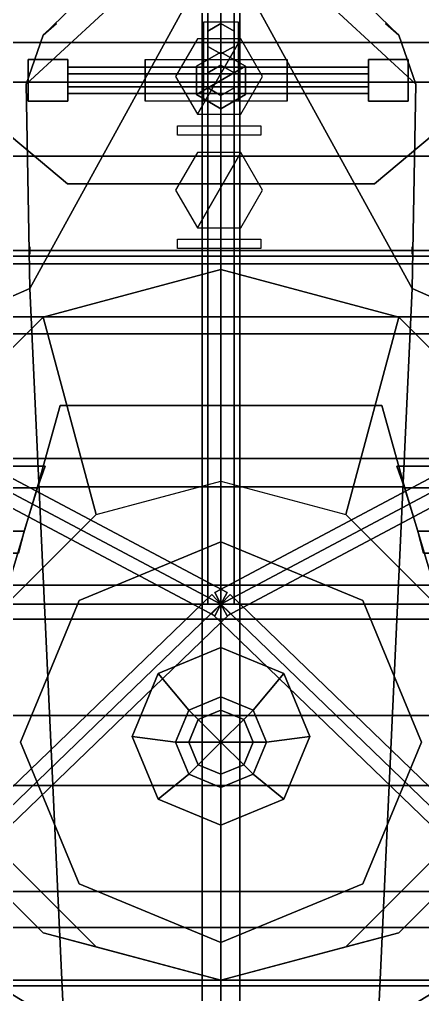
# Model space of a CAD drawing. Header units: millimetres. Extents: x -15 to 15, y -108 to 101.
# Drawn here: x -1.06 to 1.07, y 39.84 to 44.99 of the extents above; entities that cross this region are included whole.
import ezdxf

# ---------------------------------------------------------------- set-up
doc = ezdxf.new("R2010")
doc.units = ezdxf.units.MM
for name, color, linetype in [('citadelle', 3, 'Continuous'), ('platforms', 6, 'Continuous'), ('railings', 6, 'Continuous'), ('railings_mirrored', 6, 'Continuous'), ('rangefinders', 2, 'Continuous'), ('superstructure', 4, 'Continuous')]:
    doc.layers.add(name, color=color, linetype=linetype)

msp = doc.modelspace()

# ---------------------------------------------------------------- linework, layer by layer
for points in [[(-2.64, 49.67, -9.42), (-1.03, 49.67, -9.51), (-1.23, 43.74, -9.51), (-3.31, 43.74, -9.42)], [(-1.03, 49.67, -9.51), (0, 49.67, -9.55), (0, 43.74, -9.55), (-1.23, 43.74, -9.51)], [(1.23, 43.74, -9.51), (0, 43.74, -9.55), (0, 49.67, -9.55), (1.03, 49.67, -9.51)], [(3.31, 43.74, -9.42), (1.23, 43.74, -9.51), (1.03, 49.67, -9.51), (2.64, 49.67, -9.42)], [(-1.23, 43.74, -9.51), (0, 43.74, -9.55), (0, 37.87, -9.55), (-2.01, 37.87, -9.51)], [(2.01, 37.87, -9.51), (0, 37.87, -9.55), (0, 43.74, -9.55), (1.23, 43.74, -9.51)]]:
    msp.add_3dface(points)
at = {"layer": 'citadelle'}
for points in [[(9.78, 47.5, 4.59), (-9.78, 47.5, 4.59), (-10.26, 43.33, 4.59), (10.26, 43.33, 4.59)], [(10.26, 43.33, 4.59), (-10.26, 43.33, 4.59), (-10.78, 37.85, 4.59), (10.78, 37.85, 4.59)]]:
    msp.add_3dface(points, dxfattribs=at)
at = {"layer": 'platforms'}
for points in [[(0, 41.9, 27.21), (-0.07, 41.9, 27.28), (-0.07, 51.4, 27.28), (0, 51.4, 27.21)], [(-0.07, 41.9, 27.28), (0, 41.9, 27.35), (0, 51.4, 27.35), (-0.07, 51.4, 27.28)], [(0, 41.9, 27.35), (0.07, 41.9, 27.28), (0.07, 51.4, 27.28), (0, 51.4, 27.35)], [(0.07, 41.9, 27.28), (0, 41.9, 27.21), (0, 51.4, 27.21), (0.07, 51.4, 27.28)], [(-4.7, 46.74, 8.67), (-4.7, 38.46, 8.67), (4.7, 38.46, 8.67), (4.7, 46.74, 8.67)], [(4.7, 46.74, 8.45), (4.7, 38.46, 8.45), (-4.7, 38.46, 8.45), (-4.7, 46.74, 8.45)], [(0, 46.73, 27.2), (0, 38.15, 27.2), (-2.05, 38.15, 27.2), (-2.05, 45.12, 27.2)], [(-2.05, 38.15, 27.35), (0, 38.15, 27.35), (0, 46.73, 27.35), (-2.05, 45.12, 27.35)], [(0, 46.73, 27.35), (0, 38.15, 27.35), (2.05, 38.15, 27.35), (2.05, 45.12, 27.35)], [(2.05, 38.15, 27.2), (0, 38.15, 27.2), (0, 46.73, 27.2), (2.05, 45.12, 27.2)], [(0.0329, 41.9618, 27.28), (0, 41.9, 27.21), (-8.388, 46.36, 27.21), (-8.3551, 46.4218, 27.28)], [(0, 41.9, 27.35), (0.0329, 41.9618, 27.28), (-8.3551, 46.4218, 27.28), (-8.388, 46.36, 27.35)], [(-0.0329, 41.9618, 27.28), (0, 41.9, 27.35), (8.388, 46.36, 27.35), (8.3551, 46.4218, 27.28)], [(0, 41.9, 27.21), (-0.0329, 41.9618, 27.28), (8.3551, 46.4218, 27.28), (8.388, 46.36, 27.21)], [(-0.0329, 41.8382, 27.28), (0, 41.9, 27.35), (-8.388, 46.36, 27.35), (-8.4209, 46.2982, 27.28)], [(0, 41.9, 27.21), (-0.0329, 41.8382, 27.28), (-8.4209, 46.2982, 27.28), (-8.388, 46.36, 27.21)], [(0.0329, 41.8382, 27.28), (0, 41.9, 27.21), (8.388, 46.36, 27.21), (8.4209, 46.2982, 27.28)], [(0, 41.9, 27.35), (0.0329, 41.8382, 27.28), (8.4209, 46.2982, 27.28), (8.388, 46.36, 27.35)], [(0, 45.41, 19.55), (-1.01, 43.57, 19.55), (-1.03, 44.65, 19.55), (-0.22, 45.4, 19.55)], [(-0.22, 45.4, 19.77), (-1.03, 44.65, 19.77), (-1.01, 43.57, 19.77), (0, 45.41, 19.77)], [(-0.22, 45.4, 19.55), (-1.03, 44.65, 19.55), (-0.94, 44.91, 19.55), (-0.59, 45.25, 19.55)], [(-0.59, 45.25, 19.77), (-0.94, 44.91, 19.77), (-1.03, 44.65, 19.77), (-0.22, 45.4, 19.77)], [(0, 45.41, 19.55), (0, 37.9334, 19.55), (-0.75, 37.9334, 19.55), (-1.01, 43.57, 19.55)], [(-1.01, 43.57, 19.77), (-0.75, 37.9334, 19.77), (0, 37.9334, 19.77), (0, 45.41, 19.77)], [(1.01, 43.57, 19.55), (0.75, 37.9334, 19.55), (0, 37.9334, 19.55), (0, 45.41, 19.55)], [(0, 45.41, 19.77), (0, 37.9334, 19.77), (0.75, 37.9334, 19.77), (1.01, 43.57, 19.77)], [(0, 45.41, 19.77), (1.01, 43.57, 19.77), (1.03, 44.65, 19.77), (0.22, 45.4, 19.77)], [(0.22, 45.4, 19.55), (1.03, 44.65, 19.55), (1.01, 43.57, 19.55), (0, 45.41, 19.55)], [(0.22, 45.4, 19.77), (1.03, 44.65, 19.77), (0.94, 44.91, 19.77), (0.59, 45.25, 19.77)], [(0.59, 45.25, 19.55), (0.94, 44.91, 19.55), (1.03, 44.65, 19.55), (0.22, 45.4, 19.55)], [(-0.59, 45.25, 19.55), (-0.94, 44.91, 19.55), (-0.94, 44.91, 19.77), (-0.59, 45.25, 19.77)], [(-0.1, 43.77, 19.06), (-0.1, 39.59, 19.06), (-0.1, 39.59, 19.55), (-0.1, 45.25, 19.55)], [(0.1, 45.25, 19.55), (0.1, 43.77, 19.06), (-0.1, 43.77, 19.06), (-0.1, 45.25, 19.55)], [(0.1, 39.59, 19.55), (0.1, 39.59, 19.06), (0.1, 43.77, 19.06), (0.1, 45.25, 19.55)], [(0.59, 45.25, 19.77), (0.94, 44.91, 19.77), (0.94, 44.91, 19.55), (0.59, 45.25, 19.55)], [(-4.1, 44.27, 15.53), (4.1, 44.27, 15.53), (4.45, 45.13, 15.53), (-4.45, 45.13, 15.53)], [(1.41, 44.87, 23.83), (1.41, 40.19, 23.83), (-1.41, 40.19, 23.83), (-1.41, 44.87, 23.83)], [(-1.41, 40.19, 23.98), (1.41, 40.19, 23.98), (1.41, 44.87, 23.98), (-1.41, 44.87, 23.98)], [(-1.41, 44.87, 23.98), (1.41, 44.87, 23.98), (1.41, 44.87, 23.83), (-1.41, 44.87, 23.83)], [(-0.94, 44.91, 19.77), (-0.94, 44.91, 19.55), (-1.03, 44.65, 19.55), (-1.03, 44.65, 19.77)], [(0.94, 44.91, 19.55), (0.94, 44.91, 19.77), (1.03, 44.65, 19.77), (1.03, 44.65, 19.55)], [(-4.7, 44.66, 10.78), (-4.7, 38.74, 10.78), (4.7, 38.74, 10.78), (4.7, 44.66, 10.78)], [(4.7, 44.66, 10.78), (4.7, 44.66, 10.56), (-4.7, 44.66, 10.56), (-4.7, 44.66, 10.78)], [(4.7, 44.66, 10.56), (4.7, 38.74, 10.56), (-4.7, 38.74, 10.56), (-4.7, 44.66, 10.56)], [(-4.7, 44.66, 12.89), (-4.7, 38.43, 12.89), (4.7, 38.43, 12.89), (4.7, 44.66, 12.89)], [(4.7, 44.66, 12.89), (4.7, 44.66, 12.67), (-4.7, 44.66, 12.67), (-4.7, 44.66, 12.89)], [(4.7, 44.66, 12.67), (4.7, 38.43, 12.67), (-4.7, 38.43, 12.67), (-4.7, 44.66, 12.67)], [(-4.7, 44.66, 15.03), (-4.7, 37.45, 15.03), (4.7, 37.45, 15.03), (4.7, 44.66, 15.03)], [(4.7, 44.66, 14.81), (4.7, 37.45, 14.81), (-4.7, 37.45, 14.81), (-4.7, 44.66, 14.81)], [(4.2987, 44.66, 14.81), (4.14, 44.27, 14.81), (-4.14, 44.27, 14.81), (-4.2987, 44.66, 14.81)], [(-1.03, 44.65, 19.77), (-1.03, 44.65, 19.55), (-1.01, 43.57, 19.55), (-1.01, 43.57, 19.77)], [(1.03, 44.65, 19.55), (1.03, 44.65, 19.77), (1.01, 43.57, 19.77), (1.01, 43.57, 19.55)], [(4.14, 44.27, 14.81), (3.5, 43.7, 14.81), (-3.5, 43.7, 14.81), (-4.14, 44.27, 14.81)], [(-3.5, 43.74, 15.53), (3.5, 43.74, 15.53), (4.1, 44.27, 15.53), (-4.1, 44.27, 15.53)], [(-2.71, 43.42, 15.53), (2.71, 43.42, 15.53), (3.5, 43.74, 15.53), (-3.5, 43.74, 15.53)], [(0.1, 43.77, 19.06), (0.1, 42, 19.06), (-0.1, 42, 19.06), (-0.1, 43.77, 19.06)], [(3.5, 43.7, 14.81), (2.71, 43.42, 14.81), (-2.71, 43.42, 14.81), (-3.5, 43.7, 14.81)], [(-1.01, 43.57, 19.55), (-0.75, 37.9334, 19.55), (-3.3, 38.82, 19.55), (-3.3, 42.56, 19.55)], [(-1.01, 43.57, 19.77), (-1.01, 43.57, 19.55), (-3.3, 42.56, 19.55), (-3.3, 42.56, 19.77)], [(-3.3, 42.56, 19.77), (-3.3, 38.82, 19.77), (-0.75, 37.9334, 19.77), (-1.01, 43.57, 19.77)], [(1.01, 43.57, 19.77), (0.75, 37.9334, 19.77), (3.3, 38.82, 19.77), (3.3, 42.56, 19.77)], [(3.3, 42.56, 19.55), (3.3, 38.82, 19.55), (0.75, 37.9334, 19.55), (1.01, 43.57, 19.55)], [(1.01, 43.57, 19.55), (1.01, 43.57, 19.77), (3.3, 42.56, 19.77), (3.3, 42.56, 19.55)], [(-2.71, 43.42, 14.81), (2.71, 43.42, 14.81), (2.71, 43.42, 15.53), (-2.71, 43.42, 15.53)], [(3.29, 42, 18.92), (3.29, 38.16, 18.92), (-3.29, 38.16, 18.92), (-3.29, 42, 18.92)], [(-3.29, 42, 19.06), (-3.29, 38.16, 19.06), (3.29, 38.16, 19.06), (3.29, 42, 19.06)], [(3.29, 42, 18.92), (-3.29, 42, 18.92), (-3.29, 42, 19.06), (3.29, 42, 19.06)], [(-0.0486, 41.9504, 27.28), (0, 41.9, 27.21), (-6.8337, 35.3007, 27.21), (-6.8824, 35.3511, 27.28)], [(0, 41.9, 27.35), (-0.0486, 41.9504, 27.28), (-6.8824, 35.3511, 27.28), (-6.8337, 35.3007, 27.35)], [(0.0486, 41.9504, 27.28), (0, 41.9, 27.35), (6.8337, 35.3007, 27.35), (6.8824, 35.3511, 27.28)], [(0, 41.9, 27.21), (0.0486, 41.9504, 27.28), (6.8824, 35.3511, 27.28), (6.8337, 35.3007, 27.21)], [(0.0486, 41.8496, 27.28), (0, 41.9, 27.35), (-6.8337, 35.3007, 27.35), (-6.7851, 35.2504, 27.28)], [(0, 41.9, 27.21), (0.0486, 41.8496, 27.28), (-6.7851, 35.2504, 27.28), (-6.8337, 35.3007, 27.21)], [(-0.0486, 41.8496, 27.28), (0, 41.9, 27.21), (6.8337, 35.3007, 27.21), (6.7851, 35.2504, 27.28)], [(0, 41.9, 27.35), (-0.0486, 41.8496, 27.28), (6.7851, 35.2504, 27.28), (6.8337, 35.3007, 27.35)], [(-4.7, 41.31, 17.08), (-4.7, 35.81, 17.08), (4.7, 35.81, 17.08), (4.7, 41.31, 17.08)], [(4.7, 41.31, 17.08), (4.7, 41.31, 16.86), (-4.7, 41.31, 16.86), (-4.7, 41.31, 17.08)], [(4.7, 41.31, 16.86), (4.7, 35.81, 16.86), (-4.7, 35.81, 16.86), (-4.7, 41.31, 16.86)], [(-1.41, 40.19, 23.83), (1.41, 40.19, 23.83), (1.41, 40.19, 23.98), (-1.41, 40.19, 23.98)]]:
    msp.add_3dface(points, dxfattribs=at)
at = {"layer": 'railings'}
for points in [[(-0.94, 44.91, 20.81), (-0.59, 45.25, 20.81), (-0.59, 45.25, 20.74), (-0.94, 44.91, 20.74)], [(-0.94, 44.91, 20.74), (-0.59, 45.25, 20.74), (-0.59, 45.25, 20.81), (-0.94, 44.91, 20.81)], [(-0.94, 44.91, 20.34), (-0.59, 45.25, 20.34), (-0.59, 45.25, 20.41), (-0.94, 44.91, 20.41)], [(-0.94, 44.91, 20.41), (-0.59, 45.25, 20.41), (-0.59, 45.25, 20.34), (-0.94, 44.91, 20.34)], [(-0.94, 44.91, 20.11), (-0.59, 45.25, 20.11), (-0.59, 45.25, 20.04), (-0.94, 44.91, 20.04)], [(-0.94, 44.91, 20.04), (-0.59, 45.25, 20.04), (-0.59, 45.25, 20.11), (-0.94, 44.91, 20.11)], [(-0.87, 44.97, 19.77), (-0.87, 44.97, 20.74), (-0.94, 44.91, 20.74), (-0.94, 44.91, 19.77)], [(-0.94, 44.91, 19.77), (-0.94, 44.91, 20.74), (-0.87, 44.97, 20.74), (-0.87, 44.97, 19.77)], [(-1.03, 44.65, 20.74), (-0.94, 44.91, 20.74), (-0.94, 44.91, 20.81), (-1.03, 44.65, 20.81)], [(-1.03, 44.65, 20.81), (-0.94, 44.91, 20.81), (-0.94, 44.91, 20.74), (-1.03, 44.65, 20.74)], [(-1.03, 44.65, 20.41), (-0.94, 44.91, 20.41), (-0.94, 44.91, 20.34), (-1.03, 44.65, 20.34)], [(-1.03, 44.65, 20.34), (-0.94, 44.91, 20.34), (-0.94, 44.91, 20.41), (-1.03, 44.65, 20.41)], [(-1.03, 44.65, 20.04), (-0.94, 44.91, 20.04), (-0.94, 44.91, 20.11), (-1.03, 44.65, 20.11)], [(-1.03, 44.65, 20.11), (-0.94, 44.91, 20.11), (-0.94, 44.91, 20.04), (-1.03, 44.65, 20.04)], [(-1.01, 43.57, 20.81), (-1.03, 44.65, 20.81), (-1.03, 44.65, 20.74), (-1.01, 43.57, 20.74)], [(-1.01, 43.57, 20.74), (-1.03, 44.65, 20.74), (-1.03, 44.65, 20.81), (-1.01, 43.57, 20.81)], [(-1.03, 44.61, 19.77), (-1.03, 44.61, 20.74), (-1.03, 44.65, 20.74), (-1.03, 44.65, 19.77)], [(-1.03, 44.65, 19.77), (-1.03, 44.65, 20.74), (-1.03, 44.61, 20.74), (-1.03, 44.61, 19.77)], [(-1.01, 43.57, 20.34), (-1.03, 44.65, 20.34), (-1.03, 44.65, 20.41), (-1.01, 43.57, 20.41)], [(-1.01, 43.57, 20.41), (-1.03, 44.65, 20.41), (-1.03, 44.65, 20.34), (-1.01, 43.57, 20.34)], [(-1.01, 43.57, 20.11), (-1.03, 44.65, 20.11), (-1.03, 44.65, 20.04), (-1.01, 43.57, 20.04)], [(-1.01, 43.57, 20.04), (-1.03, 44.65, 20.04), (-1.03, 44.65, 20.11), (-1.01, 43.57, 20.11)], [(-1.01, 43.79, 19.77), (-1.01, 43.79, 20.74), (-1.01, 43.75, 20.74), (-1.01, 43.75, 19.77)], [(-1.01, 43.75, 19.77), (-1.01, 43.75, 20.74), (-1.01, 43.79, 20.74), (-1.01, 43.79, 19.77)], [(-3.3, 42.56, 20.74), (-1.01, 43.57, 20.74), (-1.01, 43.57, 20.81), (-3.3, 42.56, 20.81)], [(-3.3, 42.56, 20.81), (-1.01, 43.57, 20.81), (-1.01, 43.57, 20.74), (-3.3, 42.56, 20.74)], [(-3.3, 42.56, 20.41), (-1.01, 43.57, 20.41), (-1.01, 43.57, 20.34), (-3.3, 42.56, 20.34)], [(-3.3, 42.56, 20.34), (-1.01, 43.57, 20.34), (-1.01, 43.57, 20.41), (-3.3, 42.56, 20.41)], [(-3.3, 42.56, 20.04), (-1.01, 43.57, 20.04), (-1.01, 43.57, 20.11), (-3.3, 42.56, 20.11)], [(-3.3, 42.56, 20.11), (-1.01, 43.57, 20.11), (-1.01, 43.57, 20.04), (-3.3, 42.56, 20.04)], [(1.41, 40.19, 24.32), (-1.41, 40.19, 24.32), (-1.41, 40.19, 24.25), (1.41, 40.19, 24.25)], [(1.41, 40.19, 24.25), (-1.41, 40.19, 24.25), (-1.41, 40.19, 24.32), (1.41, 40.19, 24.32)], [(1.41, 40.19, 24.58), (-1.41, 40.19, 24.58), (-1.41, 40.19, 24.65), (1.41, 40.19, 24.65)], [(1.41, 40.19, 24.65), (-1.41, 40.19, 24.65), (-1.41, 40.19, 24.58), (1.41, 40.19, 24.58)], [(1.41, 40.19, 25.02), (-1.41, 40.19, 25.02), (-1.41, 40.19, 24.95), (1.41, 40.19, 24.95)], [(1.41, 40.19, 24.95), (-1.41, 40.19, 24.95), (-1.41, 40.19, 25.02), (1.41, 40.19, 25.02)]]:
    msp.add_3dface(points, dxfattribs=at)
at = {"layer": 'railings_mirrored'}
for points in [[(0.94, 44.91, 20.04), (0.59, 45.25, 20.04), (0.59, 45.25, 20.11), (0.94, 44.91, 20.11)], [(0.94, 44.91, 20.11), (0.59, 45.25, 20.11), (0.59, 45.25, 20.04), (0.94, 44.91, 20.04)], [(0.94, 44.91, 20.41), (0.59, 45.25, 20.41), (0.59, 45.25, 20.34), (0.94, 44.91, 20.34)], [(0.94, 44.91, 20.34), (0.59, 45.25, 20.34), (0.59, 45.25, 20.41), (0.94, 44.91, 20.41)], [(0.94, 44.91, 20.74), (0.59, 45.25, 20.74), (0.59, 45.25, 20.81), (0.94, 44.91, 20.81)], [(0.94, 44.91, 20.81), (0.59, 45.25, 20.81), (0.59, 45.25, 20.74), (0.94, 44.91, 20.74)], [(0.94, 44.91, 19.77), (0.94, 44.91, 20.74), (0.87, 44.97, 20.74), (0.87, 44.97, 19.77)], [(0.87, 44.97, 19.77), (0.87, 44.97, 20.74), (0.94, 44.91, 20.74), (0.94, 44.91, 19.77)], [(1.03, 44.65, 20.11), (0.94, 44.91, 20.11), (0.94, 44.91, 20.04), (1.03, 44.65, 20.04)], [(1.03, 44.65, 20.04), (0.94, 44.91, 20.04), (0.94, 44.91, 20.11), (1.03, 44.65, 20.11)], [(1.03, 44.65, 20.34), (0.94, 44.91, 20.34), (0.94, 44.91, 20.41), (1.03, 44.65, 20.41)], [(1.03, 44.65, 20.41), (0.94, 44.91, 20.41), (0.94, 44.91, 20.34), (1.03, 44.65, 20.34)], [(1.03, 44.65, 20.81), (0.94, 44.91, 20.81), (0.94, 44.91, 20.74), (1.03, 44.65, 20.74)], [(1.03, 44.65, 20.74), (0.94, 44.91, 20.74), (0.94, 44.91, 20.81), (1.03, 44.65, 20.81)], [(1.01, 43.57, 20.04), (1.03, 44.65, 20.04), (1.03, 44.65, 20.11), (1.01, 43.57, 20.11)], [(1.01, 43.57, 20.11), (1.03, 44.65, 20.11), (1.03, 44.65, 20.04), (1.01, 43.57, 20.04)], [(1.01, 43.57, 20.41), (1.03, 44.65, 20.41), (1.03, 44.65, 20.34), (1.01, 43.57, 20.34)], [(1.01, 43.57, 20.34), (1.03, 44.65, 20.34), (1.03, 44.65, 20.41), (1.01, 43.57, 20.41)], [(1.01, 43.57, 20.74), (1.03, 44.65, 20.74), (1.03, 44.65, 20.81), (1.01, 43.57, 20.81)], [(1.01, 43.57, 20.81), (1.03, 44.65, 20.81), (1.03, 44.65, 20.74), (1.01, 43.57, 20.74)], [(1.03, 44.65, 19.77), (1.03, 44.65, 20.74), (1.03, 44.61, 20.74), (1.03, 44.61, 19.77)], [(1.03, 44.61, 19.77), (1.03, 44.61, 20.74), (1.03, 44.65, 20.74), (1.03, 44.65, 19.77)], [(1.01, 43.75, 19.77), (1.01, 43.75, 20.74), (1.01, 43.79, 20.74), (1.01, 43.79, 19.77)], [(1.01, 43.79, 19.77), (1.01, 43.79, 20.74), (1.01, 43.75, 20.74), (1.01, 43.75, 19.77)], [(3.3, 42.56, 20.11), (1.01, 43.57, 20.11), (1.01, 43.57, 20.04), (3.3, 42.56, 20.04)], [(3.3, 42.56, 20.04), (1.01, 43.57, 20.04), (1.01, 43.57, 20.11), (3.3, 42.56, 20.11)], [(3.3, 42.56, 20.34), (1.01, 43.57, 20.34), (1.01, 43.57, 20.41), (3.3, 42.56, 20.41)], [(3.3, 42.56, 20.41), (1.01, 43.57, 20.41), (1.01, 43.57, 20.34), (3.3, 42.56, 20.34)], [(3.3, 42.56, 20.81), (1.01, 43.57, 20.81), (1.01, 43.57, 20.74), (3.3, 42.56, 20.74)], [(3.3, 42.56, 20.74), (1.01, 43.57, 20.74), (1.01, 43.57, 20.81), (3.3, 42.56, 20.81)]]:
    msp.add_3dface(points, dxfattribs=at)
at = {"layer": 'rangefinders'}
for points in [[(0, 45.1, 27.93), (0, 44.77, 28.04), (0, 44.68, 28.04), (0, 45.1, 27.86)], [(-0.09, 44.98, 20.83), (0.09, 44.98, 20.83), (0.09, 44.56, 20.83), (-0.09, 44.56, 20.83)], [(-0.09, 44.98, 20.62), (0.09, 44.98, 20.62), (0.09, 44.56, 20.62), (-0.09, 44.56, 20.62)], [(0, 44.97, 20.53), (-0.0693, 44.93, 20.53), (-0.0693, 44.93, 20.94), (0, 44.97, 20.94)], [(-0.0693, 44.93, 20.94), (-0.0693, 44.85, 20.94), (0, 44.81, 20.94), (0, 44.97, 20.94)], [(-0.0693, 44.85, 20.53), (-0.0693, 44.93, 20.53), (0, 44.97, 20.53), (0, 44.81, 20.53)], [(0.0693, 44.93, 20.53), (0, 44.97, 20.53), (0, 44.97, 20.94), (0.0693, 44.93, 20.94)], [(0, 44.97, 20.94), (0, 44.81, 20.94), (0.0693, 44.85, 20.94), (0.0693, 44.93, 20.94)], [(0, 44.81, 20.53), (0, 44.97, 20.53), (0.0693, 44.93, 20.53), (0.0693, 44.85, 20.53)], [(-0.0693, 44.93, 20.53), (-0.0693, 44.85, 20.53), (-0.0693, 44.85, 20.94), (-0.0693, 44.93, 20.94)], [(0.0693, 44.85, 20.53), (0.0693, 44.93, 20.53), (0.0693, 44.93, 20.94), (0.0693, 44.85, 20.94)], [(-0.125, 44.8892, 28.04), (-0.24, 44.69, 28.04), (-0.125, 44.4908, 28.04), (0.105, 44.8892, 28.04)], [(0.105, 44.8892, 28.04), (-0.125, 44.4908, 28.04), (0.105, 44.4908, 28.04), (0.22, 44.69, 28.04)], [(0, 44.82, 19.77), (-0.1299, 44.745, 19.77), (-0.1299, 44.745, 20.2), (0, 44.82, 20.2)], [(-0.1299, 44.595, 20.2), (0.1299, 44.745, 20.2), (0, 44.82, 20.2), (-0.1299, 44.745, 20.2)], [(-0.0693, 44.85, 20.53), (0, 44.81, 20.53), (0, 44.81, 20.94), (-0.0693, 44.85, 20.94)], [(0, 44.81, 20.53), (0.0693, 44.85, 20.53), (0.0693, 44.85, 20.94), (0, 44.81, 20.94)], [(0.1299, 44.745, 19.77), (0, 44.82, 19.77), (0, 44.82, 20.2), (0.1299, 44.745, 20.2)], [(-1.02, 44.78, 21.4), (-0.81, 44.78, 21.4), (-0.81, 44.78, 21.18), (-1.02, 44.78, 21.18)], [(-1.02, 44.78, 21.18), (-0.81, 44.78, 21.18), (-0.81, 44.56, 21.18), (-1.02, 44.56, 21.18)], [(-0.81, 44.56, 21.4), (-0.81, 44.78, 21.4), (-1.02, 44.78, 21.4), (-1.02, 44.56, 21.4)], [(-1.02, 44.56, 21.4), (-1.02, 44.78, 21.4), (-1.02, 44.78, 21.18), (-1.02, 44.56, 21.18)], [(-0.81, 44.56, 21.18), (-0.81, 44.78, 21.18), (-0.81, 44.78, 21.4), (-0.81, 44.56, 21.4)], [(-0.4, 44.78, 21), (0.35, 44.78, 21), (0.35, 44.56, 21), (-0.4, 44.56, 21)], [(-0.4, 44.78, 21), (-0.4, 44.78, 21.45), (-0.4, 44.56, 21.45), (-0.4, 44.56, 21)], [(0.35, 44.78, 21), (0.35, 44.78, 21.45), (0.35, 44.56, 21.45), (0.35, 44.56, 21)], [(0.78, 44.78, 21.4), (0.99, 44.78, 21.4), (0.99, 44.78, 21.18), (0.78, 44.78, 21.18)], [(0.99, 44.56, 21.4), (0.99, 44.78, 21.4), (0.78, 44.78, 21.4), (0.78, 44.56, 21.4)], [(0.78, 44.56, 21.4), (0.78, 44.78, 21.4), (0.78, 44.78, 21.18), (0.78, 44.56, 21.18)], [(0.78, 44.78, 21.18), (0.99, 44.78, 21.18), (0.99, 44.56, 21.18), (0.78, 44.56, 21.18)], [(0.99, 44.56, 21.18), (0.99, 44.78, 21.18), (0.99, 44.78, 21.4), (0.99, 44.56, 21.4)], [(-0.81, 44.74, 21.29), (-0.81, 44.705, 21.3506), (0.78, 44.705, 21.3506), (0.78, 44.74, 21.29)], [(-0.81, 44.705, 21.2294), (-0.81, 44.74, 21.29), (0.78, 44.74, 21.29), (0.78, 44.705, 21.2294)], [(-0.1299, 44.745, 19.77), (-0.1299, 44.595, 19.77), (-0.1299, 44.595, 20.2), (-0.1299, 44.745, 20.2)], [(0, 44.52, 20.2), (0.1299, 44.595, 20.2), (0.1299, 44.745, 20.2), (-0.1299, 44.595, 20.2)], [(0, 44.75, 20.2), (-0.0693, 44.71, 20.2), (-0.0693, 44.71, 21), (0, 44.75, 21)], [(0.0693, 44.71, 20.2), (0, 44.75, 20.2), (0, 44.75, 21), (0.0693, 44.71, 21)], [(0, 44.68, 28.04), (0, 44.43, 28.04), (0, 44.39, 28.02), (0, 44.75, 28.01)], [(0.1299, 44.595, 19.77), (0.1299, 44.745, 19.77), (0.1299, 44.745, 20.2), (0.1299, 44.595, 20.2)], [(-0.81, 44.705, 21.3506), (-0.81, 44.635, 21.3506), (0.78, 44.635, 21.3506), (0.78, 44.705, 21.3506)], [(-0.81, 44.635, 21.2294), (-0.81, 44.705, 21.2294), (0.78, 44.705, 21.2294), (0.78, 44.635, 21.2294)], [(-0.0693, 44.71, 20.2), (-0.0693, 44.63, 20.2), (-0.0693, 44.63, 21), (-0.0693, 44.71, 21)], [(0.0693, 44.63, 20.2), (0.0693, 44.71, 20.2), (0.0693, 44.71, 21), (0.0693, 44.63, 21)], [(-0.81, 44.635, 21.3506), (-0.81, 44.6, 21.29), (0.78, 44.6, 21.29), (0.78, 44.635, 21.3506)], [(-0.81, 44.6, 21.29), (-0.81, 44.635, 21.2294), (0.78, 44.635, 21.2294), (0.78, 44.6, 21.29)], [(-0.0693, 44.63, 20.2), (0, 44.59, 20.2), (0, 44.59, 21), (-0.0693, 44.63, 21)], [(0, 44.59, 20.2), (0.0693, 44.63, 20.2), (0.0693, 44.63, 21), (0, 44.59, 21)], [(-1.02, 44.56, 21.18), (-0.81, 44.56, 21.18), (-0.81, 44.56, 21.4), (-1.02, 44.56, 21.4)], [(-0.1299, 44.595, 19.77), (0, 44.52, 19.77), (0, 44.52, 20.2), (-0.1299, 44.595, 20.2)], [(0, 44.52, 19.77), (0.1299, 44.595, 19.77), (0.1299, 44.595, 20.2), (0, 44.52, 20.2)], [(0, 44.59, 20.35), (0, 44.5, 20.35), (0, 44.5, 20.28), (0, 44.59, 20.28)], [(0.78, 44.56, 21.18), (0.99, 44.56, 21.18), (0.99, 44.56, 21.4), (0.78, 44.56, 21.4)], [(0, 44.5, 20.35), (0, 44.17, 20.46), (0, 44.08, 20.46), (0, 44.5, 20.28)], [(0.21, 44.38, 28.54), (-0.23, 44.38, 28.54), (-0.23, 44.43, 28.26), (0.21, 44.43, 28.26)], [(0, 44.43, 28.04), (0, 44.43, 28.26), (0, 44.38, 28.54), (0, 44.39, 28.02)], [(-0.125, 44.2892, 20.46), (-0.24, 44.09, 20.46), (-0.125, 43.8908, 20.46), (0.105, 44.2892, 20.46)], [(0.105, 44.2892, 20.46), (-0.125, 43.8908, 20.46), (0.105, 43.8908, 20.46), (0.22, 44.09, 20.46)], [(0, 44.08, 20.46), (0, 43.83, 20.46), (0, 43.79, 20.44), (0, 44.15, 20.43)], [(0.21, 43.78, 20.96), (-0.23, 43.78, 20.96), (-0.23, 43.83, 20.68), (0.21, 43.83, 20.68)], [(0, 43.83, 20.46), (0, 43.83, 20.68), (0, 43.78, 20.96), (0, 43.79, 20.44)], [(-0.85, 42.95, 29.87), (-0.97, 42.52, 30.78), (0.97, 42.52, 30.78), (0.85, 42.95, 29.87)], [(-0.85, 42.95, 28.63), (-0.97, 42.52, 28.63), (-0.97, 42.52, 30.78), (-0.85, 42.95, 29.87)], [(0.85, 42.95, 28.63), (0.97, 42.52, 28.63), (-0.97, 42.52, 28.63), (-0.85, 42.95, 28.63)], [(0.85, 42.95, 29.87), (0.85, 42.95, 28.63), (-0.85, 42.95, 28.63), (-0.85, 42.95, 29.87)], [(0.97, 42.52, 30.78), (0.97, 42.52, 28.63), (0.85, 42.95, 28.63), (0.85, 42.95, 29.87)], [(-0.93, 42.63, 30.32), (-0.93, 42.63, 29.92), (-1.18, 42.63, 29.92), (-1.18, 42.63, 30.32)], [(-0.97, 42.515, 30.5192), (-0.93, 42.63, 30.32), (-1.18, 42.63, 30.32), (-1.18, 42.515, 30.5192)], [(-0.93, 42.63, 29.92), (-0.97, 42.515, 29.7208), (-1.18, 42.515, 29.7208), (-1.18, 42.63, 29.92)], [(0.93, 42.63, 30.4), (0.97, 42.515, 30.5992), (1.18, 42.515, 30.5992), (1.18, 42.63, 30.4)], [(0.97, 42.515, 29.8008), (0.93, 42.63, 30), (1.18, 42.63, 30), (1.18, 42.515, 29.8008)], [(0.93, 42.63, 30), (0.93, 42.63, 30.4), (1.18, 42.63, 30.4), (1.18, 42.63, 30)], [(-0.97, 42.52, 30.78), (-1.18, 41.82, 30.78), (1.18, 41.82, 30.78), (0.97, 42.52, 30.78)], [(-0.97, 42.52, 28.63), (-1.18, 41.82, 28.63), (-1.18, 41.82, 30.78), (-0.97, 42.52, 30.78)], [(0.97, 42.52, 28.63), (1.18, 41.82, 28.63), (-1.18, 41.82, 28.63), (-0.97, 42.52, 28.63)], [(-1.04, 42.285, 30.5192), (-0.97, 42.515, 30.5192), (-1.18, 42.515, 30.5192), (-1.18, 42.285, 30.5192)], [(-0.97, 42.515, 29.7208), (-1.04, 42.285, 29.7208), (-1.18, 42.285, 29.7208), (-1.18, 42.515, 29.7208)], [(1.18, 41.82, 30.78), (1.18, 41.82, 28.63), (0.97, 42.52, 28.63), (0.97, 42.52, 30.78)], [(0.97, 42.515, 30.5992), (1.04, 42.285, 30.5992), (1.18, 42.285, 30.5992), (1.18, 42.515, 30.5992)], [(1.04, 42.285, 29.8008), (0.97, 42.515, 29.8008), (1.18, 42.515, 29.8008), (1.18, 42.285, 29.8008)], [(-1.07, 42.17, 30.32), (-1.04, 42.285, 30.5192), (-1.18, 42.285, 30.5192), (-1.18, 42.17, 30.32)], [(-1.04, 42.285, 29.7208), (-1.07, 42.17, 29.92), (-1.18, 42.17, 29.92), (-1.18, 42.285, 29.7208)], [(1.04, 42.285, 30.5992), (1.07, 42.17, 30.4), (1.18, 42.17, 30.4), (1.18, 42.285, 30.5992)], [(1.07, 42.17, 30), (1.04, 42.285, 29.8008), (1.18, 42.285, 29.8008), (1.18, 42.17, 30)], [(0, 42.23, 27.35), (-0.7495, 41.9195, 27.35), (-0.7495, 41.9195, 28.63), (0, 42.23, 28.63)], [(0.7495, 41.9195, 27.35), (0, 42.23, 27.35), (0, 42.23, 28.63), (0.7495, 41.9195, 28.63)], [(-0.7495, 41.9195, 27.35), (-1.06, 41.17, 27.35), (-1.06, 41.17, 28.63), (-0.7495, 41.9195, 28.63)], [(1.06, 41.17, 27.35), (0.7495, 41.9195, 27.35), (0.7495, 41.9195, 28.63), (1.06, 41.17, 28.63)], [(-1.18, 41.82, 30.78), (-1.18, 40.38, 30.78), (1.18, 40.38, 30.78), (1.18, 41.82, 30.78)], [(1.18, 41.82, 28.63), (1.18, 39.88, 28.63), (-1.18, 39.88, 28.63), (-1.18, 41.82, 28.63)], [(0, 41.67, 30.78), (-0.3323, 41.5323, 30.78), (-0.3323, 41.5323, 30.98), (0, 41.67, 30.98)], [(0, 41.67, 30.98), (-0.3323, 41.5323, 30.98), (-0.1697, 41.3397, 30.98), (0, 41.41, 30.98)], [(0.3323, 41.5323, 30.78), (0, 41.67, 30.78), (0, 41.67, 30.98), (0.3323, 41.5323, 30.98)], [(0.3323, 41.5323, 30.98), (0, 41.67, 30.98), (0, 41.41, 30.98), (0.1697, 41.3397, 30.98)], [(-0.3323, 41.5323, 30.78), (-0.47, 41.2, 30.78), (-0.47, 41.2, 30.98), (-0.3323, 41.5323, 30.98)], [(-0.3323, 41.5323, 30.98), (-0.47, 41.2, 30.98), (-0.24, 41.17, 30.98), (-0.1697, 41.3397, 30.98)], [(0.47, 41.2, 30.98), (0.3323, 41.5323, 30.98), (0.1697, 41.3397, 30.98), (0.24, 41.17, 30.98)], [(0.47, 41.2, 30.78), (0.3323, 41.5323, 30.78), (0.3323, 41.5323, 30.98), (0.47, 41.2, 30.98)], [(0, 41.41, 30.98), (-0.1697, 41.3397, 30.98), (-0.1697, 41.3397, 31.2), (0, 41.41, 31.2)], [(0, 41.3397, 31.3697), (0, 41.41, 31.2), (-0.1697, 41.3397, 31.2), (-0.12, 41.29, 31.3697)], [(0.1697, 41.3397, 30.98), (0, 41.41, 30.98), (0, 41.41, 31.2), (0.1697, 41.3397, 31.2)], [(0.12, 41.29, 31.3697), (0.1697, 41.3397, 31.2), (0, 41.41, 31.2), (0, 41.3397, 31.3697)], [(-0.1697, 41.3397, 30.98), (-0.24, 41.17, 30.98), (-0.24, 41.17, 31.2), (-0.1697, 41.3397, 31.2)], [(-0.12, 41.29, 31.3697), (-0.1697, 41.3397, 31.2), (-0.24, 41.17, 31.2), (-0.1697, 41.17, 31.3697)], [(0, 41.17, 31.44), (0, 41.3397, 31.3697), (-0.12, 41.29, 31.3697), (0, 41.17, 31.44)], [(0, 41.17, 31.44), (0.12, 41.29, 31.3697), (0, 41.3397, 31.3697), (0, 41.17, 31.44)], [(0.1697, 41.17, 31.3697), (0.24, 41.17, 31.2), (0.1697, 41.3397, 31.2), (0.12, 41.29, 31.3697)], [(0.24, 41.17, 30.98), (0.1697, 41.3397, 30.98), (0.1697, 41.3397, 31.2), (0.24, 41.17, 31.2)], [(0, 41.17, 31.44), (-0.12, 41.29, 31.3697), (-0.1697, 41.17, 31.3697), (0, 41.17, 31.44)], [(0, 41.17, 31.44), (0.1697, 41.17, 31.3697), (0.12, 41.29, 31.3697), (0, 41.17, 31.44)], [(-1.06, 41.17, 27.35), (-0.7495, 40.4205, 27.35), (-0.7495, 40.4205, 28.63), (-1.06, 41.17, 28.63)], [(-0.47, 41.2, 30.78), (-0.3323, 40.8677, 30.78), (-0.3323, 40.8677, 30.98), (-0.47, 41.2, 30.98)], [(-0.47, 41.2, 30.98), (-0.3323, 40.8677, 30.98), (-0.1697, 41.0003, 30.98), (-0.24, 41.17, 30.98)], [(-0.24, 41.17, 30.98), (-0.1697, 41.0003, 30.98), (-0.1697, 41.0003, 31.2), (-0.24, 41.17, 31.2)], [(-0.1697, 41.17, 31.3697), (-0.24, 41.17, 31.2), (-0.1697, 41.0003, 31.2), (-0.12, 41.05, 31.3697)], [(0, 41.17, 31.44), (-0.1697, 41.17, 31.3697), (-0.12, 41.05, 31.3697), (0, 41.17, 31.44)], [(0, 41.17, 31.44), (-0.12, 41.05, 31.3697), (0, 41.0003, 31.3697), (0, 41.17, 31.44)], [(0, 41.17, 31.44), (0, 41.0003, 31.3697), (0.12, 41.05, 31.3697), (0, 41.17, 31.44)], [(0, 41.17, 31.44), (0.12, 41.05, 31.3697), (0.1697, 41.17, 31.3697), (0, 41.17, 31.44)], [(0.12, 41.05, 31.3697), (0.1697, 41.0003, 31.2), (0.24, 41.17, 31.2), (0.1697, 41.17, 31.3697)], [(0.3323, 40.8677, 30.98), (0.47, 41.2, 30.98), (0.24, 41.17, 30.98), (0.1697, 41.0003, 30.98)], [(0.1697, 41.0003, 30.98), (0.24, 41.17, 30.98), (0.24, 41.17, 31.2), (0.1697, 41.0003, 31.2)], [(0.3323, 40.8677, 30.78), (0.47, 41.2, 30.78), (0.47, 41.2, 30.98), (0.3323, 40.8677, 30.98)], [(0.7495, 40.4205, 27.35), (1.06, 41.17, 27.35), (1.06, 41.17, 28.63), (0.7495, 40.4205, 28.63)], [(-0.12, 41.05, 31.3697), (-0.1697, 41.0003, 31.2), (0, 40.93, 31.2), (0, 41.0003, 31.3697)], [(0, 41.0003, 31.3697), (0, 40.93, 31.2), (0.1697, 41.0003, 31.2), (0.12, 41.05, 31.3697)], [(-0.3323, 40.8677, 30.98), (0, 40.73, 30.98), (0, 40.93, 30.98), (-0.1697, 41.0003, 30.98)], [(-0.1697, 41.0003, 30.98), (0, 40.93, 30.98), (0, 40.93, 31.2), (-0.1697, 41.0003, 31.2)], [(0, 40.93, 30.98), (0.1697, 41.0003, 30.98), (0.1697, 41.0003, 31.2), (0, 40.93, 31.2)], [(0, 40.73, 30.98), (0.3323, 40.8677, 30.98), (0.1697, 41.0003, 30.98), (0, 40.93, 30.98)], [(-0.3323, 40.8677, 30.78), (0, 40.73, 30.78), (0, 40.73, 30.98), (-0.3323, 40.8677, 30.98)], [(0, 40.73, 30.78), (0.3323, 40.8677, 30.78), (0.3323, 40.8677, 30.98), (0, 40.73, 30.98)], [(-1.18, 40.38, 30.78), (-1.18, 39.88, 30.56), (1.18, 39.88, 30.56), (1.18, 40.38, 30.78)], [(-0.7495, 40.4205, 27.35), (0, 40.11, 27.35), (0, 40.11, 28.63), (-0.7495, 40.4205, 28.63)], [(0, 40.11, 27.35), (0.7495, 40.4205, 27.35), (0.7495, 40.4205, 28.63), (0, 40.11, 28.63)], [(-1.18, 39.88, 30.56), (-0.36, 39.38, 30.29), (0.36, 39.38, 30.29), (1.18, 39.88, 30.56)], [(-1.18, 39.88, 28.63), (-0.36, 39.38, 28.63), (-0.36, 39.38, 30.29), (-1.18, 39.88, 30.56)], [(1.18, 39.88, 28.63), (0.36, 39.38, 28.63), (-0.36, 39.38, 28.63), (-1.18, 39.88, 28.63)], [(0.36, 39.38, 30.29), (0.36, 39.38, 28.63), (1.18, 39.88, 28.63), (1.18, 39.88, 30.56)]]:
    msp.add_3dface(points, dxfattribs=at)
at = {"layer": 'superstructure'}
for points in [[(5.07, 48.74, 10.56), (5.07, 44.66, 10.56), (-5.07, 44.66, 10.56), (-5.07, 48.74, 10.56)], [(-0.8106, 44.1229, 10.56), (-2.0525, 45.165, 10.56), (-2.0525, 45.165, 4.59), (-0.8106, 44.1229, 4.59)], [(2.0525, 45.165, 10.56), (0.8106, 44.1229, 10.56), (0.8106, 44.1229, 4.59), (2.0525, 45.165, 4.59)], [(-5.07, 44.66, 14.81), (-5.07, 44.66, 10.56), (5.07, 44.66, 10.56), (5.07, 44.66, 14.81)], [(0.8106, 44.1229, 10.56), (-0.8106, 44.1229, 10.56), (-0.8106, 44.1229, 4.59), (0.8106, 44.1229, 4.59)], [(-3.34, 43.77, 8.45), (-3.34, 39.91, 8.45), (3.34, 39.91, 8.45), (3.34, 43.77, 8.45)], [(3.34, 43.77, 8.45), (3.34, 43.77, 4.59), (-3.34, 43.77, 4.59), (-3.34, 43.77, 8.45)], [(0, 43.67, 12.67), (-0.94, 43.4181, 12.67), (-0.66, 42.3732, 27.2), (0, 42.55, 27.2)], [(0, 43.67, 8.67), (-0.94, 43.4181, 8.67), (-0.94, 43.4181, 12.67), (0, 43.67, 12.67)], [(0.94, 43.4181, 12.67), (0, 43.67, 12.67), (0, 42.55, 27.2), (0.66, 42.3732, 27.2)], [(0.94, 43.4181, 8.67), (0, 43.67, 8.67), (0, 43.67, 12.67), (0.94, 43.4181, 12.67)], [(-0.94, 43.4181, 12.67), (-1.6281, 42.73, 12.67), (-1.1432, 41.89, 27.2), (-0.66, 42.3732, 27.2)], [(-0.94, 43.4181, 8.67), (-1.6281, 42.73, 8.67), (-1.6281, 42.73, 12.67), (-0.94, 43.4181, 12.67)], [(1.6281, 42.73, 12.67), (0.94, 43.4181, 12.67), (0.66, 42.3732, 27.2), (1.1432, 41.89, 27.2)], [(1.6281, 42.73, 8.67), (0.94, 43.4181, 8.67), (0.94, 43.4181, 12.67), (1.6281, 42.73, 12.67)], [(-3.29, 41.9, 17.08), (-2.42, 42.67, 17.08), (2.42, 42.67, 17.08), (3.29, 41.9, 17.08)], [(3.177, 42, 18.92), (2.42, 42.67, 18.92), (-2.42, 42.67, 18.92), (-3.177, 42, 18.92)], [(2.42, 42.67, 18.92), (2.42, 42.67, 17.08), (-2.42, 42.67, 17.08), (-2.42, 42.67, 18.92)], [(-3.29, 41.31, 17.08), (-3.29, 41.9, 17.08), (3.29, 41.9, 17.08), (3.29, 41.31, 17.08)], [(2.2, 40.94, 16.86), (2.2, 40.94, 15.03), (-2.2, 40.94, 15.03), (-2.2, 40.94, 16.86)], [(1.55, 40.94, 14.81), (1.55, 40.94, 12.89), (-1.55, 40.94, 12.89), (-1.55, 40.94, 14.81)], [(1.55, 40.94, 12.67), (1.55, 40.94, 10.78), (-1.55, 40.94, 10.78), (-1.55, 40.94, 12.67)], [(1.55, 40.94, 10.56), (1.55, 40.94, 8.67), (-1.55, 40.94, 8.67), (-1.55, 40.94, 10.56)], [(-1.6281, 40.85, 12.67), (-0.94, 40.1619, 12.67), (-0.66, 40.0868, 27.2), (-1.1432, 40.57, 27.2)], [(-1.6281, 40.85, 8.67), (-0.94, 40.1619, 8.67), (-0.94, 40.1619, 12.67), (-1.6281, 40.85, 12.67)], [(0.94, 40.1619, 12.67), (1.6281, 40.85, 12.67), (1.1432, 40.57, 27.2), (0.66, 40.0868, 27.2)], [(0.94, 40.1619, 8.67), (1.6281, 40.85, 8.67), (1.6281, 40.85, 12.67), (0.94, 40.1619, 12.67)], [(-0.94, 40.1619, 12.67), (0, 39.91, 12.67), (0, 39.91, 27.2), (-0.66, 40.0868, 27.2)], [(-0.94, 40.1619, 8.67), (0, 39.91, 8.67), (0, 39.91, 12.67), (-0.94, 40.1619, 12.67)], [(0, 39.91, 12.67), (0.94, 40.1619, 12.67), (0.66, 40.0868, 27.2), (0, 39.91, 27.2)], [(0, 39.91, 8.67), (0.94, 40.1619, 8.67), (0.94, 40.1619, 12.67), (0, 39.91, 12.67)], [(-3.34, 39.91, 5.89), (-3.34, 33.22, 5.89), (3.34, 33.22, 5.89), (3.34, 39.91, 5.89)], [(-3.34, 39.91, 8.45), (-3.34, 39.91, 5.89), (3.34, 39.91, 5.89), (3.34, 39.91, 8.45)]]:
    msp.add_3dface(points, dxfattribs=at)

doc.saveas('drawing.dxf')
